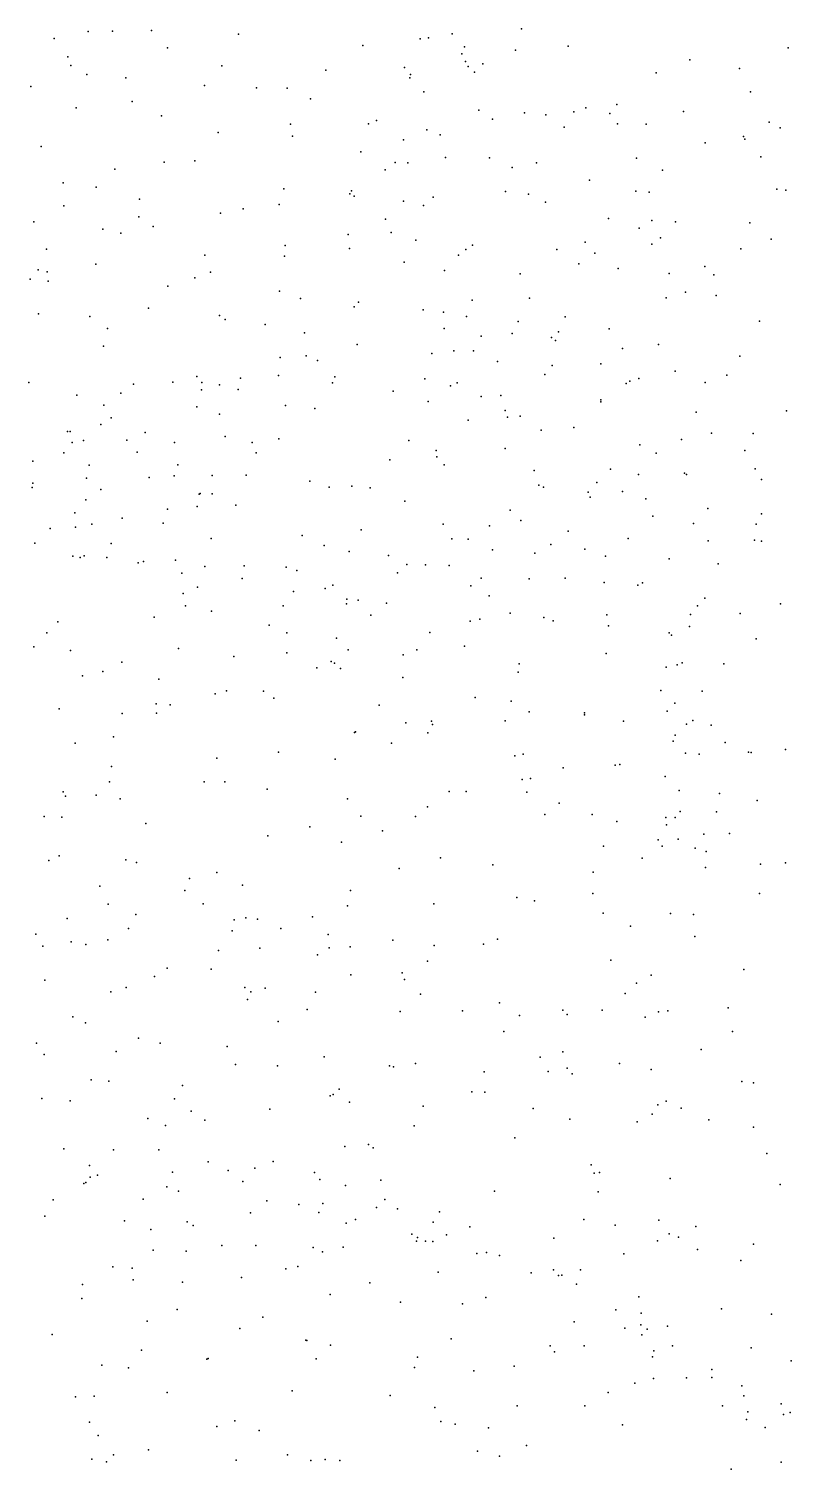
# Model space of a CAD drawing. Header units: metres. Extents: x -25 to 25, y -27.7 to 27.8.
# Drawn here: x -5.448 to -4.742, y -1.322 to 0.011 of the extents above; entities that cross this region are included whole.
import ezdxf

# ---------------------------------------------------------------- set-up
doc = ezdxf.new("R2010")
doc.units = ezdxf.units.M

msp = doc.modelspace()

# ---------------------------------------------------------------- linework, layer by layer
for p in [(-5.4248, 0.002, 5.3862), (-5.3932, 0.0084, 0.5222), (-5.3708, 0.0086, 26.1718), (-5.3346, 0.0094, -6.4117), (-5.2542, 0.006, 0.3021), (-5.086, 0.0017, 26.8609), (-5.0782, 0.0026, 29.1312), (-5.0563, 0.0064, 25.3608), (-4.992, 0.0109, -6.6385), (-5.3198, -0.0068, 26.4002), (-5.1391, -0.0046, -4.7175), (-5.0474, -0.0121, 1.1029), (-5.0448, -0.0058, 26.092), (-4.9977, -0.0089, 26.2406), (-4.9488, -0.0051, 25.053), (-4.7452, -0.0067, -6.7938), (-5.4122, -0.0151, -21.589), (-5.4092, -0.023, -4.8079), (-5.2694, -0.0235, -6.4526), (-5.1004, -0.0249, -6.5515), (-5.044, -0.0192, 25.2621), (-5.0416, -0.024, -6.5933), (-5.028, -0.0215, 26.7861), (-4.8363, -0.0178, 1.0172), (-4.7905, -0.0258, 24.651), (-5.3944, -0.0313, -0.1988), (-5.3584, -0.0346, 28.9305), (-5.1732, -0.0274, 27.0152), (-5.0954, -0.0344, 25.798), (-5.0948, -0.0315, 25.7006), (-5.0358, -0.0292, 24.9206), (-4.8675, -0.0299, -4.7063), (-5.4464, -0.0424, 1.1384), (-5.2857, -0.0415, 28.9721), (-5.2374, -0.0436, -24.2913), (-5.209, -0.0441, 0.0648), (-5.0825, -0.0475, 26.9303), (-4.7801, -0.0475, -6.7483), (-5.4044, -0.0623, -6.3834), (-5.3524, -0.0563, 27.2123), (-5.1873, -0.054, -6.5108), (-5.0316, -0.0645, 29.0831), (-4.9438, -0.0658, 24.9499), (-4.9327, -0.0623, 26.6394), (-4.9038, -0.0591, 24.8729), (-4.8422, -0.0655, -6.693), (-5.3255, -0.0695, -4.7368), (-5.2061, -0.0773, 27.1226), (-5.1338, -0.077, -4.6647), (-5.1265, -0.0738, 29.0375), (-5.019, -0.0728, 26.1558), (-4.9894, -0.0668, -4.6576), (-4.9697, -0.0688, -6.6304), (-4.9105, -0.0674, 26.5091), (-4.9032, -0.0769, 26.4207), (-4.8767, -0.0772, 24.761), (-4.763, -0.0754, 21.1427), (-5.2728, -0.0849, 27.1902), (-5.204, -0.0885, 1.2022), (-5.1013, -0.0918, 25.4553), (-5.0798, -0.0826, 25.328), (-5.0673, -0.0872, 26.0147), (-4.9526, -0.0801, 26.733), (-4.7867, -0.0886, 29.1408), (-4.7853, -0.0913, 24.4895), (-4.7528, -0.0806, -4.7004), (-5.4369, -0.0981, 28.8064), (-5.141, -0.103, -6.5327), (-4.822, -0.0946, -4.6789), (-5.3686, -0.1191, 27.2842), (-5.323, -0.1124, -6.4362), (-5.2944, -0.1112, 28.8839), (-5.1184, -0.1195, 27.0698), (-5.1092, -0.1128, 25.6204), (-5.0974, -0.1131, 25.8575), (-5.0624, -0.108, -6.568), (-5.0217, -0.1085, 25.0816), (-5.0009, -0.1174, 24.9988), (-4.9784, -0.1131, 26.8453), (-4.8856, -0.1089, -4.6509), (-4.8617, -0.1199, -14.0031), (-4.7707, -0.1074, 21.2953), (-5.4165, -0.1316, 25.103), (-4.9291, -0.1292, 29.0637), (-5.3859, -0.1357, 0.7123), (-5.2121, -0.1372, 28.9125), (-5.151, -0.1418, 27.1444), (-5.1494, -0.1389, -14.1039), (-5.1471, -0.1439, -4.614), (-5.0738, -0.1447, -24.4169), (-5.0069, -0.1395, -4.6097), (-4.9856, -0.1422, 26.2251), (-4.8864, -0.1392, 24.6622), (-4.8739, -0.1402, 26.6174), (-4.7559, -0.1376, 24.3695), (-4.7476, -0.1384, -6.7188), (-5.4158, -0.1528, -4.7295), (-5.3458, -0.1467, 4.9934), (-5.2708, -0.1598, -6.4684), (-5.2498, -0.1555, 27.2469), (-5.2165, -0.1517, 25.0379), (-5.1014, -0.1484, 28.9743), (-5.0827, -0.1527, 25.9552), (-4.9699, -0.1495, -20.7637), (-5.4436, -0.1676, -20.4846), (-5.3464, -0.163, 1.2182), (-5.3332, -0.172, 26.5046), (-5.1179, -0.1652, 25.7077), (-4.9117, -0.1646, 26.7963), (-4.8714, -0.1664, -4.6082), (-4.8497, -0.1678, 29.0516), (-4.7807, -0.1685, -4.6318), (-5.3797, -0.1745, -6.423), (-5.363, -0.1783, -4.6674), (-5.1525, -0.1793, -6.5249), (-5.1129, -0.1776, 25.3323), (-5.0899, -0.1847, 25.1887), (-4.8832, -0.1735, 26.3829), (-4.8634, -0.1826, 24.7776), (-4.761, -0.1836, 29.0564), (-5.4317, -0.1928, -8.8065), (-5.2854, -0.1984, 28.7888), (-5.2114, -0.1994, 0.6008), (-5.2109, -0.1896, -4.5773), (-5.1514, -0.1922, 25.5867), (-5.0505, -0.1985, 25.0123), (-5.0436, -0.1933, -21.7993), (-5.0376, -0.1891, 26.0745), (-4.9594, -0.1932, 28.9855), (-4.9332, -0.1866, 26.8761), (-4.9244, -0.1968, -6.6168), (-4.8714, -0.1883, 26.7064), (-4.7892, -0.1927, -6.6719), (-5.4396, -0.2122, -9.3194), (-5.386, -0.2067, -9.0882), (-5.1009, -0.205, 28.9105), (-5.0635, -0.2128, -4.5254), (-4.9391, -0.2065, 24.6717), (-4.9026, -0.2107, 24.5681), (-4.8225, -0.2091, -4.5666), (-5.447, -0.2206, -24.025), (-5.4313, -0.2138, -4.6776), (-5.4302, -0.2227, 26.1844), (-5.2944, -0.2196, 27.3493), (-5.2801, -0.2142, -4.5817), (-4.9934, -0.2157, 24.8015), (-4.8555, -0.2154, 26.4655), (-4.8141, -0.2168, 24.3687), (-5.3194, -0.2273, 5.1891), (-5.216, -0.2318, 27.3073), (-5.1967, -0.2387, -6.5158), (-4.9848, -0.2383, 27.0439), (-4.8581, -0.2379, -21.9933), (-4.8403, -0.2327, 26.618), (-4.8121, -0.2359, 28.9922), (-5.4393, -0.2527, -6.4154), (-5.3373, -0.2476, -0.3742), (-5.147, -0.2464, 28.834), (-5.1429, -0.2421, -0.1325), (-5.0833, -0.2491, 25.994), (-5.0643, -0.2512, -4.4211), (-5.0379, -0.2401, 27.1603), (-5.3918, -0.2553, -4.5864), (-5.3755, -0.2662, 27.4451), (-5.2716, -0.2542, 28.7275), (-5.2665, -0.2579, -6.4919), (-5.2293, -0.2625, -4.468), (-5.0638, -0.2662, -6.5574), (-5.043, -0.2552, 0.0685), (-4.9951, -0.2599, -6.5888), (-4.9517, -0.2555, -4.4048), (-4.7718, -0.2596, -6.6576), (-5.193, -0.2704, -4.3811), (-5.0294, -0.2735, 28.8666), (-5.0007, -0.2711, 24.7237), (-4.9643, -0.2747, -4.3243), (-4.9606, -0.2775, 24.5976), (-4.9579, -0.2693, 26.2242), (-4.911, -0.2667, -24.4931), (-5.3789, -0.2826, 28.6114), (-5.2154, -0.2931, 25.434), (-5.1914, -0.2915, -20.8156), (-5.1444, -0.2813, -6.5352), (-5.075, -0.2894, -4.2793), (-5.0548, -0.2869, 27.2455), (-5.0367, -0.2871, 0.4241), (-4.8987, -0.2849, 26.9412), (-4.8654, -0.2812, 26.7822), (-4.7899, -0.2918, -4.4222), (-5.1811, -0.296, 25.2567), (-5.0144, -0.297, 26.096), (-4.9638, -0.3007, -4.2252), (-4.9187, -0.299, 28.8887), (-4.8498, -0.3059, -6.6252), (-5.4482, -0.3163, 28.515), (-5.3512, -0.3179, -4.4469), (-5.3149, -0.316, 26.6791), (-5.2928, -0.3109, -4.3807), (-5.288, -0.3162, -8.9836), (-5.2716, -0.3184, 0.7678), (-5.2522, -0.3124, -4.3068), (-5.2172, -0.3098, 27.4096), (-5.1671, -0.3167, 25.1562), (-5.1648, -0.3111, -4.1696), (-5.0816, -0.3128, 24.9594), (-5.058, -0.3193, 24.8142), (-5.0516, -0.3166, -4.1675), (-4.9707, -0.3089, 27.185), (-4.8952, -0.3173, 1.1718), (-4.8918, -0.3152, -4.2516), (-4.8836, -0.3125, 26.3223), (-4.8221, -0.3164, -4.3241), (-4.802, -0.3095, 24.2544), (-5.4037, -0.3281, -4.4993), (-5.363, -0.3261, -6.4613), (-5.2884, -0.3231, -14.2103), (-5.2543, -0.3227, 25.6183), (-5.1108, -0.3244, -4.106), (-5.0296, -0.3294, 28.8024), (-5.0112, -0.3282, 24.6478), (-4.9186, -0.3324, 27.0752), (-5.3788, -0.3372, 27.5587), (-5.2928, -0.3389, -4.208), (-5.2718, -0.3456, -4.1038), (-5.2107, -0.3376, 28.6647), (-5.1834, -0.3405, -4.0395), (-5.0786, -0.3339, 27.3497), (-5.0073, -0.3421, -4.0609), (-4.9187, -0.3343, 24.4195), (-4.8306, -0.3438, 26.6949), (-4.7469, -0.3425, 24.1729), (-5.3816, -0.3551, -21.4358), (-5.372, -0.3491, -8.6246), (-5.0414, -0.3513, -6.5698), (-5.0051, -0.3483, 27.2877), (-4.9935, -0.3475, 24.5589), (-4.9438, -0.3578, 0.2263), (-5.4124, -0.3615, -4.3821), (-5.41, -0.3617, 28.4471), (-5.4082, -0.3719, 27.649), (-5.3976, -0.3699, -4.2778), (-5.3575, -0.3696, -4.122), (-5.3406, -0.3625, 1.3046), (-5.3133, -0.3717, 28.507), (-5.2665, -0.3663, -9.2086), (-5.2413, -0.3719, 28.5832), (-5.2167, -0.3684, 27.5194), (-5.0964, -0.3701, 24.8696), (-4.9738, -0.3605, -6.5898), (-4.8439, -0.3689, 26.3723), (-4.8163, -0.3631, 26.5546), (-4.7776, -0.3634, -4.2157), (-5.4159, -0.3815, -4.0795), (-5.348, -0.3808, -4.019), (-5.2376, -0.3815, -3.9441), (-5.0711, -0.3791, 0.6449), (-5.0704, -0.3852, 24.721), (-5.0073, -0.3774, -3.965), (-4.8827, -0.3739, -4.0599), (-4.8676, -0.3816, -6.6149), (-4.7855, -0.3791, 28.8394), (-5.4444, -0.3891, -8.4854), (-5.3923, -0.3929, -3.9661), (-5.3102, -0.3925, -3.923), (-5.1141, -0.3877, -3.8957), (-5.0638, -0.3924, 26.0656), (-4.9805, -0.3978, -3.9007), (-4.9098, -0.3964, 28.7804), (-4.776, -0.3961, -4.0635), (-5.4444, -0.4095, -6.4386), (-5.3948, -0.4048, -3.8911), (-5.3367, -0.4043, 25.6823), (-5.3137, -0.4026, 25.4938), (-5.2786, -0.4022, -3.8573), (-5.2469, -0.4021, 27.6027), (-5.1881, -0.4076, 25.0516), (-5.1493, -0.4123, -3.8384), (-4.9762, -0.4113, 28.7247), (-4.9718, -0.413, 24.4305), (-4.9223, -0.4088, 24.3565), (-4.8839, -0.4015, -3.9586), (-4.8413, -0.4002, 24.2381), (-4.8395, -0.4014, -24.6971), (-4.7701, -0.4059, -6.6369), (-5.4451, -0.4133, 27.1537), (-5.3955, -0.4249, 25.7546), (-5.3815, -0.4154, 25.1137), (-5.2906, -0.4195, 25.3181), (-5.2896, -0.4189, 25.8948), (-5.2784, -0.4194, -0.4547), (-5.1702, -0.4132, 26.0047), (-5.1321, -0.4136, 28.6236), (-5.1, -0.4261, 24.8017), (-4.9305, -0.4179, 24.8211), (-4.9286, -0.4224, 0.4545), (-4.8986, -0.4171, 26.2698), (-4.877, -0.424, 27.1192), (-5.4057, -0.4368, 25.5789), (-5.3198, -0.4334, 27.7073), (-5.2922, -0.4309, 28.4249), (-5.2567, -0.4299, 25.2064), (-5.0027, -0.4344, -3.8259), (-4.8198, -0.4329, 26.4751), (-4.7701, -0.4379, -25.1184), (-5.4285, -0.4515, -10.2794), (-5.4049, -0.4501, 25.4937), (-5.3899, -0.4475, 25.8706), (-5.3617, -0.4419, -6.48), (-5.3237, -0.4464, -24.1022), (-5.1405, -0.4526, 27.6021), (-5.0645, -0.4475, -6.5645), (-5.0217, -0.449, 27.4845), (-4.9928, -0.4441, 1.1949), (-4.8706, -0.44, 26.9726), (-4.833, -0.4466, -3.8962), (-4.775, -0.4474, -3.9447), (-5.4426, -0.465, 28.0464), (-5.372, -0.4651, 27.8516), (-5.2793, -0.4606, -6.5081), (-5.1953, -0.4579, -9.067), (-5.0566, -0.4609, 26.1339), (-5.0414, -0.4612, -21.0876), (-4.9649, -0.4663, -0.0546), (-4.949, -0.4537, -6.5946), (-4.8935, -0.4606, 24.2783), (-4.8193, -0.4629, -6.6219), (-4.7764, -0.4623, 1.1127), (-4.7699, -0.4631, 28.7526), (-5.4074, -0.4771, -3.7321), (-5.4006, -0.4782, 27.9663), (-5.3968, -0.4766, 25.3886), (-5.3761, -0.4783, 1.0642), (-5.1747, -0.467, -3.729), (-5.1518, -0.4727, 26.0714), (-5.1151, -0.4763, -21.5708), (-5.019, -0.4711, 24.4739), (-4.9798, -0.4742, 28.6438), (-4.9334, -0.4706, -3.7999), (-4.9144, -0.4771, -21.775), (-4.8555, -0.4793, 26.3566), (-5.3471, -0.4832, -14.3398), (-5.3421, -0.482, -21.2708), (-5.3124, -0.4806, -20.9914), (-5.3065, -0.4928, -3.689), (-5.2852, -0.4865, -9.3914), (-5.2488, -0.4859, -8.7312), (-5.21, -0.4872, 27.7101), (-5.2002, -0.4902, 28.4273), (-5.1068, -0.4923, -24.5269), (-5.0983, -0.4847, -3.7377), (-5.0809, -0.4851, 24.6527), (-5.0592, -0.4856, 28.5824), (-4.8101, -0.4842, 24.1764), (-5.2919, -0.5055, 28.2317), (-5.2506, -0.4976, 0.9575), (-5.1667, -0.5037, 1.2468), (-5.039, -0.5045, -24.8987), (-5.0295, -0.4973, -0.2034), (-4.9851, -0.498, 27.5432), (-4.9516, -0.4974, 0.8471), (-4.9157, -0.5012, 27.448), (-4.8845, -0.5039, -14.0373), (-4.88, -0.5017, -6.6074), (-5.3052, -0.5115, 26.7465), (-5.2032, -0.5096, -24.3249), (-5.174, -0.5068, 24.8988), (-5.1538, -0.5168, -3.6496), (-5.1434, -0.5178, -6.5561), (-5.022, -0.5136, 24.9288), (-4.8224, -0.5158, 26.5513), (-5.3032, -0.5229, 28.1163), (-5.2791, -0.5277, 28.001), (-5.2128, -0.5228, 28.3416), (-5.1542, -0.521, -14.1646), (-5.1316, -0.5315, 24.7765), (-5.1171, -0.5204, 27.6857), (-5.0027, -0.5297, 26.2344), (-4.9131, -0.5313, 26.2817), (-4.8358, -0.5309, 26.701), (-4.8292, -0.5228, 26.4293), (-4.7897, -0.53, -3.7974), (-4.7523, -0.521, -25.7617), (-5.4212, -0.5377, 25.3228), (-5.3321, -0.5333, -3.6273), (-5.2258, -0.5408, -3.6152), (-5.0397, -0.5372, -3.6736), (-5.0307, -0.5351, 27.6562), (-4.9715, -0.5336, -3.6987), (-4.9629, -0.5367, -25.2717), (-4.9115, -0.5413, 28.5992), (-4.8367, -0.542, -21.3964), (-5.4315, -0.5479, -3.6243), (-5.2093, -0.548, 28.2547), (-5.1633, -0.5527, 26.1431), (-5.077, -0.5477, 24.5733), (-4.8555, -0.5478, 27.2754), (-4.8534, -0.5501, 27.1466), (-4.7748, -0.5535, -6.6275), (-5.4435, -0.5609, -10.8342), (-5.4097, -0.5643, 26.0885), (-5.3095, -0.5624, -10.4851), (-5.2583, -0.5698, -24.8421), (-5.2095, -0.5665, 28.0984), (-5.1526, -0.5636, 1.0757), (-5.1017, -0.5681, -3.6103), (-5.0891, -0.5635, 26.182), (-5.0449, -0.5602, 24.4644), (-4.9137, -0.5671, 24.2444), (-5.3797, -0.5838, 27.086), (-5.3621, -0.5751, -6.5117), (-5.1815, -0.5802, -6.558), (-5.1683, -0.5743, -9.2576), (-5.1651, -0.5758, 25.0263), (-5.1596, -0.5809, 28.0086), (-4.9951, -0.5842, 24.3619), (-4.9942, -0.5767, 28.4702), (-4.8581, -0.5796, 26.8864), (-4.8481, -0.5775, -6.613), (-4.8434, -0.5757, 27.4733), (-4.805, -0.5766, -3.7336), (-5.3986, -0.5877, -9.6603), (-5.3278, -0.5907, 25.1481), (-5.1019, -0.5892, 28.3216), (-5.2758, -0.6044, -3.5486), (-5.2653, -0.6016, -6.5486), (-5.2308, -0.6018, 26.1822), (-5.2213, -0.6083, 24.8872), (-5.0349, -0.6076, -6.5866), (-5.0018, -0.6112, 28.3928), (-4.8632, -0.6012, 26.3642), (-4.8502, -0.6128, 26.7836), (-4.825, -0.602, 28.5411), (-5.4201, -0.6181, 25.2185), (-5.3618, -0.6226, 26.1858), (-5.3302, -0.6135, 26.9218), (-5.33, -0.6223, -10.2219), (-5.3173, -0.6144, -8.5333), (-5.1239, -0.6148, 24.676), (-4.985, -0.621, 27.8073), (-4.9338, -0.6218, -6.5984), (-4.9338, -0.6237, -3.6231), (-4.8572, -0.6205, 27.0669), (-5.1459, -0.6395, 26.2201), (-5.0991, -0.6312, 28.1243), (-5.0754, -0.6296, 28.0144), (-5.0744, -0.6327, -3.564), (-5.0072, -0.6292, -3.5884), (-4.8978, -0.6296, 27.7101), (-4.8393, -0.6323, 26.4748), (-4.8336, -0.629, 26.5979), (-4.8166, -0.6334, 27.3468), (-5.4052, -0.6501, -0.6563), (-5.3699, -0.6442, -3.5119), (-5.1468, -0.6402, -3.5356), (-5.1124, -0.6498, -6.5861), (-5.0787, -0.6404, 24.5106), (-4.8518, -0.6482, -6.6137), (-4.8498, -0.6426, 24.1515), (-4.8037, -0.6494, 24.7442), (-5.2742, -0.6638, -10.6037), (-5.2171, -0.6583, -8.6737), (-5.1645, -0.6648, 24.7411), (-4.9984, -0.6618, 28.2609), (-4.9906, -0.6601, 27.9018), (-4.8403, -0.6591, 27.6354), (-4.8278, -0.6602, 27.2378), (-4.7821, -0.6583, 28.4725), (-4.7795, -0.6586, -6.6276), (-4.7478, -0.6559, -26.0101), (-5.3717, -0.6714, -6.5867), (-4.9536, -0.6729, -3.5743), (-4.9053, -0.6702, 27.8108), (-4.901, -0.6697, 28.3969), (-5.3736, -0.6856, 26.4246), (-5.2858, -0.6856, 24.9925), (-5.2667, -0.6857, -3.481), (-5.2277, -0.6926, -25.2113), (-4.9914, -0.6836, 28.1703), (-4.9839, -0.6826, 24.3113), (-4.8591, -0.6807, 26.8773), (-5.4165, -0.695, 25.1491), (-5.4142, -0.6991, -8.4121), (-5.3857, -0.6982, -3.4611), (-5.3637, -0.7015, 26.2514), (-5.1531, -0.7013, -3.4885), (-5.0592, -0.6947, -6.6059), (-5.0435, -0.6948, 24.4164), (-4.9873, -0.6952, 26.3293), (-4.9574, -0.7055, 28.0834), (-4.8463, -0.6938, -3.614), (-4.809, -0.6966, 27.8074), (-4.774, -0.703, 28.3958), (-5.434, -0.7179, -6.605), (-5.4176, -0.7185, -24.2263), (-5.141, -0.7176, 24.6705), (-5.0903, -0.7179, 26.2955), (-5.0792, -0.709, -3.5036), (-4.9704, -0.7159, -6.6247), (-4.9268, -0.7159, 24.2219), (-4.8587, -0.7187, 26.9741), (-4.85, -0.7186, 26.6008), (-4.8454, -0.7133, 28.3468), (-4.8116, -0.7136, 0.1236), (-5.3398, -0.7244, -6.6361), (-5.1882, -0.7272, -6.6431), (-5.1207, -0.7309, -9.2125), (-4.9039, -0.7223, 28.2256), (-4.8579, -0.7254, 26.5169), (-5.2268, -0.7357, 24.8394), (-5.1588, -0.7415, 25.0453), (-4.9161, -0.7453, 24.9098), (-4.8657, -0.7393, 24.1514), (-4.8618, -0.7452, 26.6836), (-4.8471, -0.7388, 27.9976), (-4.8234, -0.7342, 27.9015), (-4.7996, -0.7334, 27.2751), (-5.4295, -0.7585, 27.0889), (-5.4202, -0.7542, -6.6679), (-5.3583, -0.7578, 25.09), (-5.0671, -0.7561, -6.6404), (-4.8803, -0.7563, -3.5468), (-4.8314, -0.7471, -6.626), (-4.8212, -0.7503, 28.1806), (-5.3485, -0.7602, 26.6107), (-5.2741, -0.7697, -6.7551), (-5.1054, -0.766, -8.9113), (-5.0187, -0.7626, -3.4809), (-4.9259, -0.7694, -6.6368), (-4.8219, -0.7651, 27.1719), (-4.7709, -0.762, -14.0878), (-4.7477, -0.7607, 27.9395), (-5.3824, -0.7822, 25.0515), (-5.3039, -0.7861, 26.329), (-5.2994, -0.7751, -0.6064), (-5.2505, -0.7812, -3.4112), (-5.1504, -0.7861, 26.3338), (-5.3748, -0.7989, 26.9115), (-5.2869, -0.7985, -6.8303), (-5.0734, -0.7986, -6.7045), (-4.9965, -0.7926, -6.649), (-4.9802, -0.7958, -25.8605), (-4.926, -0.7891, -0.1536), (-4.772, -0.7891, 24.0533), (-5.4128, -0.8123, -11.0267), (-5.3491, -0.8084, -9.9877), (-5.2473, -0.8114, -6.8998), (-5.2365, -0.8128, -9.4566), (-5.1855, -0.8107, -6.866), (-5.1531, -0.8005, -6.7727), (-4.9165, -0.8072, -3.492), (-4.8543, -0.8076, 26.956), (-4.833, -0.8084, 27.1006), (-5.356, -0.8214, -7.0219), (-5.26, -0.8236, -6.982), (-5.258, -0.8133, -25.4155), (-5.215, -0.8213, -10.2937), (-4.8913, -0.8193, 26.5068), (-5.4417, -0.8268, -7.0635), (-5.4351, -0.8377, -0.7335), (-5.409, -0.8336, 26.3382), (-5.3953, -0.8361, -3.3577), (-5.3751, -0.832, -7.0922), (-5.171, -0.827, -10.5189), (-5.1703, -0.8394, -8.7286), (-5.1507, -0.8384, 24.6584), (-5.1111, -0.8322, -6.8798), (-5.073, -0.8371, -3.433), (-5.0272, -0.8358, 26.3911), (-5.0144, -0.8312, -6.7857), (-4.8316, -0.8289, -3.5277), (-5.2727, -0.8417, 24.8935), (-5.2342, -0.8397, -7.0574), (-5.1809, -0.8458, -3.3853), (-5.0791, -0.8516, -6.9412), (-4.9096, -0.8508, -6.7689), (-5.3319, -0.8659, -7.2036), (-5.32, -0.8582, -8.5176), (-5.2793, -0.8591, -7.1569), (-5.1502, -0.8643, -7.093), (-5.1025, -0.8625, -7.0251), (-4.872, -0.8646, 24.1577), (-4.7864, -0.8592, 0.0563), (-5.4334, -0.8693, -7.2394), (-5.358, -0.876, -9.7565), (-5.2483, -0.8759, -3.3602), (-5.2295, -0.8767, 24.8227), (-5.1004, -0.8686, -9.029), (-4.8858, -0.8719, 26.587), (-5.3723, -0.8799, 24.9931), (-5.2459, -0.887, -7.2363), (-5.2428, -0.88, 26.3723), (-5.1829, -0.8804, -7.1848), (-5.0856, -0.8823, 24.5006), (-5.0125, -0.8902, -3.4309), (-4.8963, -0.8814, -3.4755), (-5.4074, -0.903, -7.3545), (-5.1904, -0.8963, 24.7497), (-5.1046, -0.8983, -7.1514), (-5.0467, -0.8975, -7.0804), (-4.994, -0.902, -7.028), (-4.9538, -0.8971, 26.4832), (-4.9499, -0.9009, -6.9433), (-4.9176, -0.8969, -6.8613), (-4.8777, -0.9035, 26.6672), (-4.8652, -0.8985, 26.8719), (-4.8567, -0.8976, -6.8076), (-4.8009, -0.8949, 27.1803), (-5.3956, -0.9088, -3.323), (-5.2175, -0.9073, -10.745), (-5.0085, -0.9166, 24.3651), (-4.7968, -0.9167, -3.5126), (-5.4411, -0.9274, 26.811), (-5.3468, -0.9228, -7.3884), (-5.3265, -0.9275, -3.324), (-5.2647, -0.9306, -25.5933), (-5.434, -0.9381, -7.4608), (-5.3673, -0.9352, -14.7809), (-5.1747, -0.94, -7.3465), (-4.9748, -0.9405, 25.0722), (-4.9539, -0.9355, -7.0801), (-4.8259, -0.9334, 27.0891), (-5.2569, -0.9471, -7.411), (-5.2181, -0.9486, -3.3296), (-5.1142, -0.9483, 26.404), (-5.1105, -0.9493, 24.6025), (-5.0903, -0.9463, -7.2695), (-5.0268, -0.954, -0.2747), (-4.9674, -0.9537, -26.0423), (-4.9498, -0.9505, 24.2629), (-4.9454, -0.9558, 26.5511), (-4.9015, -0.9462, -6.9859), (-4.8721, -0.9518, 26.7718), (-5.3906, -0.9614, -7.5154), (-5.374, -0.9626, 24.9754), (-5.3058, -0.9668, -10.0543), (-5.1608, -0.9699, -0.4703), (-5.0382, -0.9724, -14.3509), (-4.7883, -0.9629, 24.9977), (-4.7773, -0.9643, -14.2023), (-5.4362, -0.9786, -3.2951), (-5.4099, -0.9807, -7.5865), (-5.3134, -0.9791, -7.5134), (-5.1691, -0.9762, -7.4224), (-5.1666, -0.975, 24.7213), (-5.1512, -0.9822, -10.462), (-5.0831, -0.9857, -7.3527), (-5.0262, -0.9729, 26.4825), (-4.866, -0.9845, -7.036), (-4.8581, -0.9811, -3.4626), (-5.338, -0.9972, -7.5865), (-5.2979, -0.9905, 26.4015), (-5.2853, -0.9987, -3.296), (-5.2252, -0.9885, -7.4876), (-4.9815, -0.9878, -3.3967), (-4.9474, -0.9979, -7.2201), (-4.8713, -0.9932, 26.8623), (-4.8444, -0.9877, 26.9983), (-4.8186, -0.9985, 24.137), (-5.3217, -1.0035, -10.9555), (-5.0914, -1.004, -3.3449), (-4.8852, -1.0002, -7.122), (-4.7774, -1.0052, 27.1694), (-5.4159, -1.0251, 25.1074), (-5.1556, -1.023, -9.2227), (-5.1339, -1.0211, -8.9784), (-5.1294, -1.0244, -7.5075), (-4.9983, -1.0152, -7.3324), (-5.3697, -1.0262, -7.7392), (-5.3278, -1.0261, 24.9296), (-5.2822, -1.0372, -7.7222), (-5.2219, -1.0369, 24.7976), (-4.7651, -1.0296, -6.9482), (-5.3921, -1.0406, -7.8986), (-5.3915, -1.0513, -7.9996), (-5.3845, -1.0495, -9.8396), (-5.3153, -1.0469, -7.852), (-5.2636, -1.0453, -8.6667), (-5.2391, -1.0431, -10.2129), (-5.1836, -1.047, -7.6977), (-4.9278, -1.0399, -7.3026), (-4.925, -1.0478, -3.4133), (-4.9199, -1.047, -0.1166), (-5.3972, -1.0573, -8.0691), (-5.3953, -1.0563, -3.2683), (-5.3204, -1.0603, -3.2786), (-5.3095, -1.0643, -8.0073), (-5.25, -1.0555, -9.37), (-5.1787, -1.0536, 26.4406), (-5.1549, -1.0593, -14.6142), (-5.1223, -1.0542, -7.648), (-5.0172, -1.0644, -7.5523), (-4.9211, -1.0649, -7.3837), (-4.8545, -1.0527, -7.2074), (-4.7528, -1.0581, -7.0273), (-5.4256, -1.0725, -8.175), (-5.3423, -1.0719, -8.1776), (-5.2278, -1.0734, -7.9753), (-5.1981, -1.0766, -8.1587), (-5.1759, -1.0757, -7.9072), (-5.1185, -1.0722, -3.3218), (-5.4332, -1.0874, 24.9963), (-5.3597, -1.0917, -9.6338), (-5.2431, -1.0843, -8.2404), (-5.1796, -1.0841, -8.2905), (-5.1457, -1.0906, -8.0692), (-5.1265, -1.0794, -7.7785), (-5.1068, -1.0808, 24.6443), (-5.0679, -1.0834, 24.5254), (-4.9346, -1.0905, 26.6363), (-4.8649, -1.0911, -14.3615), (-5.3351, -1.0999, 26.4172), (-5.3017, -1.0928, -8.3526), (-5.2959, -1.0961, -15.0064), (-5.1543, -1.0939, -8.3749), (-5.0937, -1.1041, -8.2359), (-5.074, -1.0931, 25.1843), (-5.0615, -1.1048, -7.7928), (-5.0401, -1.0974, -7.7002), (-4.9054, -1.0959, 24.2616), (-4.8556, -1.1038, -3.447), (-4.8309, -1.0972, 27.0443), (-5.3331, -1.119, 24.929), (-5.2695, -1.1148, -3.2794), (-5.2382, -1.1147, 26.4447), (-5.1849, -1.1165, -3.2913), (-5.1571, -1.1162, -8.4489), (-5.0892, -1.1108, -8.0132), (-5.0884, -1.1073, -8.3474), (-5.0809, -1.1107, -7.9144), (-5.0743, -1.1111, -8.1009), (-4.9622, -1.1078, 24.3463), (-4.8664, -1.1104, -7.4249), (-4.8469, -1.1068, 24.1994), (-4.8291, -1.1185, 25.1474), (-4.7775, -1.1135, -7.2536), (-5.3024, -1.1198, -8.4334), (-5.1764, -1.1204, -10.5582), (-5.0335, -1.122, -7.8593), (-5.0244, -1.1211, -8.2302), (-5.0124, -1.1238, -8.3275), (-4.8974, -1.1223, 26.7365), (-4.789, -1.1285, -7.3265), (-5.3703, -1.1345, -8.4585), (-5.3526, -1.1357, -0.7748), (-5.2514, -1.1442, -8.788), (-5.2104, -1.1361, -8.516), (-5.1992, -1.1342, -10.3628), (-5.0693, -1.1392, -8.4618), (-4.9832, -1.1398, -8.4016), (-4.9624, -1.1371, -8.1982), (-4.958, -1.1424, -7.7629), (-4.9547, -1.142, -8.2735), (-4.9374, -1.1372, -7.6667), (-5.3986, -1.1506, -25.6669), (-5.3515, -1.1463, -3.2638), (-5.3058, -1.1487, -10.1184), (-5.1324, -1.1492, -8.538), (-4.9413, -1.1505, -8.3448), (-5.399, -1.1636, -8.5224), (-5.1691, -1.1601, -0.5561), (-5.1041, -1.1671, 24.6873), (-5.0469, -1.1686, -8.5297), (-5.0253, -1.1627, -3.347), (-4.8834, -1.1622, 26.8338), (-5.3385, -1.1848, 26.4235), (-5.3108, -1.174, -8.5815), (-5.2316, -1.1811, -10.7271), (-4.9435, -1.1852, 26.673), (-4.9049, -1.1741, -8.1589), (-4.8815, -1.1773, -3.4259), (-4.807, -1.1731, 27.0927), (-4.7606, -1.1783, 27.1716), (-5.4266, -1.1969, 26.4009), (-5.253, -1.1914, -9.2224), (-4.8965, -1.1912, -8.0403), (-4.8818, -1.1881, -8.292), (-4.8807, -1.1974, -7.7348), (-4.8758, -1.1921, -8.3731), (-4.8569, -1.1893, -7.6365), (-5.344, -1.2116, 24.9319), (-5.1919, -1.2023, 26.4659), (-5.1907, -1.2025, 24.7884), (-5.1689, -1.2068, -8.6552), (-5.0572, -1.201, -8.6073), (-4.9655, -1.2075, -3.3658), (-4.934, -1.2076, -8.5199), (-4.8696, -1.212, 26.902), (-4.8524, -1.2076, -8.1999), (-4.7795, -1.2093, -7.4991), (-5.3807, -1.2255, -9.9984), (-5.2833, -1.2199, -8.6536), (-5.2822, -1.2192, -3.265), (-5.1823, -1.2196, -3.2796), (-5.0883, -1.218, -14.8953), (-4.9617, -1.2129, -8.5843), (-4.8709, -1.2177, -7.9706), (-4.7425, -1.2215, 24.1386), (-5.356, -1.2279, -15.5663), (-5.0911, -1.2275, -0.3716), (-5.0362, -1.2307, 24.5522), (-4.999, -1.2262, 25.2628), (-4.8701, -1.2376, -8.4969), (-4.8394, -1.2371, -7.8511), (-4.8161, -1.2368, -8.103), (-4.8159, -1.2294, -8.3598), (-5.32, -1.2505, -0.8735), (-5.2045, -1.2492, -8.7089), (-4.9118, -1.2506, -3.4033), (-4.8871, -1.2421, 24.3061), (-4.7882, -1.2446, -8.1818), (-5.4049, -1.2547, -3.2498), (-5.3878, -1.2539, -8.6669), (-5.1137, -1.2533, 24.7306), (-5.0723, -1.2645, -8.6947), (-4.9962, -1.263, -8.6657), (-4.9335, -1.2629, -0.107), (-4.806, -1.2629, -8.4675), (-4.7863, -1.2537, -7.675), (-4.7517, -1.2612, -7.6011), (-5.392, -1.2782, -8.7292), (-5.2576, -1.2768, 25.2667), (-5.0669, -1.2774, -3.3319), (-4.784, -1.2756, 27.1166), (-4.7826, -1.2684, -3.4765), (-4.7496, -1.271, -8.1131), (-4.7434, -1.2692, -8.3752), (-5.3839, -1.2903, -15.7785), (-5.2743, -1.282, 24.8897), (-5.2349, -1.2857, -10.519), (-5.0536, -1.2798, 24.6361), (-5.0228, -1.2832, -15.326), (-4.8986, -1.2807, 26.7905), (-4.7666, -1.2831, -7.8874), (-5.3375, -1.3036, -3.2636), (-5.0329, -1.3048, -15.6734), (-4.9874, -1.2996, -3.3665), (-5.3898, -1.3122, -10.8733), (-5.3764, -1.3149, -9.3309), (-5.3699, -1.3083, -8.7309), (-5.2564, -1.3131, -3.2765), (-5.2086, -1.3082, -8.7765), (-5.1871, -1.3137, 26.4665), (-5.1739, -1.3126, 24.8047), (-5.1602, -1.3136, -3.2977), (-5.0124, -1.3094, 26.5994), (-4.7518, -1.3151, 25.2016), (-4.7982, -1.3216, 24.226)]:
    msp.add_point(p)

doc.saveas('drawing.dxf')
